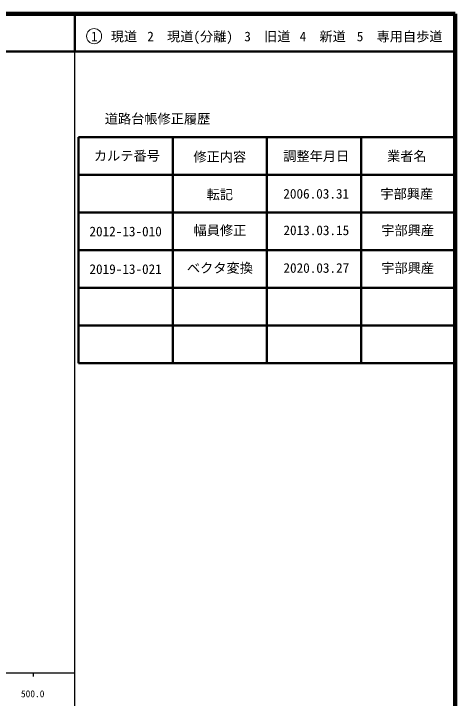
# Model space of a CAD drawing. Units: millimetres on the paper, enlarged 1000 times. Extents: x 40000 to 680000, y 20000 to 380000.
# Drawn here: x 562807 to 680000, y 198249 to 380000 of the extents above; entities that cross this region are included whole.
import ezdxf
from ezdxf.enums import TextEntityAlignment as Align

# ---------------------------------------------------------------- set-up
doc = ezdxf.new("R2010")
doc.units = ezdxf.units.MM
doc.header["$LTSCALE"] = 1000
for name, color, linetype, lineweight in [('M-TTL', 2, 'Continuous', 140), ('M-TTL-BAND', 7, 'Continuous', 25), ('M-TTL-FRAM', 2, 'Continuous', 50), ('M-TTL-LINE', 7, 'Continuous', 50), ('M-TTL-TXT', 7, 'Continuous', 13)]:
    doc.layers.add(name, color=color, linetype=linetype, lineweight=lineweight)
doc.styles.add('ＭＳ ゴシック', font='')
doc.styles.get('ＭＳ ゴシック').set_extended_font_data('MS Gothic')

msp = doc.modelspace()

# ---------------------------------------------------------------- linework, layer by layer
at = {"layer": 'M-TTL'}
for p, q in [((680000, 380000), (40000, 380000)), ((680000, 20000), (680000, 380000))]:
    msp.add_line(p, q, dxfattribs=at)
at = {"layer": 'M-TTL-BAND'}
for p, q in [((579000, 20000), (579000, 370000)), ((40000, 205000), (579000, 205000)), ((568000, 205000), (568000, 204000))]:
    msp.add_line(p, q, dxfattribs=at)
at = {"layer": 'M-TTL-FRAM'}
for p, q in [((580000, 347197), (580000, 287197)), ((580000, 347197), (680000, 347197)), ((580000, 287197), (680000, 287197))]:
    msp.add_line(p, q, dxfattribs=at)
at = {"layer": 'M-TTL-LINE'}
for p, q in [((579000, 380000), (579000, 370000)), ((40000, 370000), (680000, 370000)), ((605000, 347197), (605000, 287197)), ((630000, 347197), (630000, 287197)), ((655000, 347197), (655000, 287197)), ((580000, 337197), (680000, 337197)), ((580000, 327197), (680000, 327197)), ((580000, 317197), (680000, 317197)), ((580000, 307197), (680000, 307197)), ((580000, 297197), (680000, 297197))]:
    msp.add_line(p, q, dxfattribs=at)
at = {"layer": 'M-TTL-TXT'}
msp.add_circle((584147, 374034), 2000, dxfattribs=at)

# ---------------------------------------------------------------- texts
at = {"layer": 'M-TTL-BAND', "style": 'ＭＳ ゴシック'}
msp.add_text('500.0', height=1833, dxfattribs=at).set_placement((567844, 199445), align=Align.MIDDLE_CENTER)
at = {"layer": 'M-TTL-TXT', "style": 'ＭＳ ゴシック'}
for s, p in [('1\u3000現道', (589448, 373958)), ('2\u3000現道(分離)', (609619, 373958)), ('3\u3000旧道', (630121, 373958)), ('4\u3000新道', (644824, 373958)), ('5\u3000専用自歩道', (665228, 373958)), ('道路台帳修正履歴', (600968, 352113)), ('カルテ番号', (592839, 342277)), ('修正内容', (617509, 342023)), ('調整年月日', (643089, 342197)), ('業者名', (667134, 342197)), ('転記', (617509, 332023)), ('2006.03.31', (643089, 332197)), ('宇部興産', (667134, 332197))]:
    msp.add_text(s, height=2566, dxfattribs=at).set_placement(p, align=Align.MIDDLE_CENTER)
for s, p in [('幅員修正', (617533, 320442)), ('ベクタ変換', (617533, 310442))]:
    msp.add_text(s, height=2566, dxfattribs=at).set_placement(p, align=Align.BOTTOM_CENTER)
for s, p in [('2013.03.15', (634390, 320442)), ('宇部興産', (660346, 320442)), ('2020.03.27', (634390, 310442)), ('宇部興産', (660346, 310442))]:
    msp.add_text(s, height=2566, dxfattribs=at).set_placement(p, align=Align.BOTTOM_LEFT)
for s, p in [('2012-13-010', (582908, 322192)), ('2019-13-021', (582908, 312192))]:
    msp.add_text(s, height=2566, dxfattribs=at).set_placement(p, align=Align.MIDDLE_LEFT)

doc.saveas('drawing.dxf')
